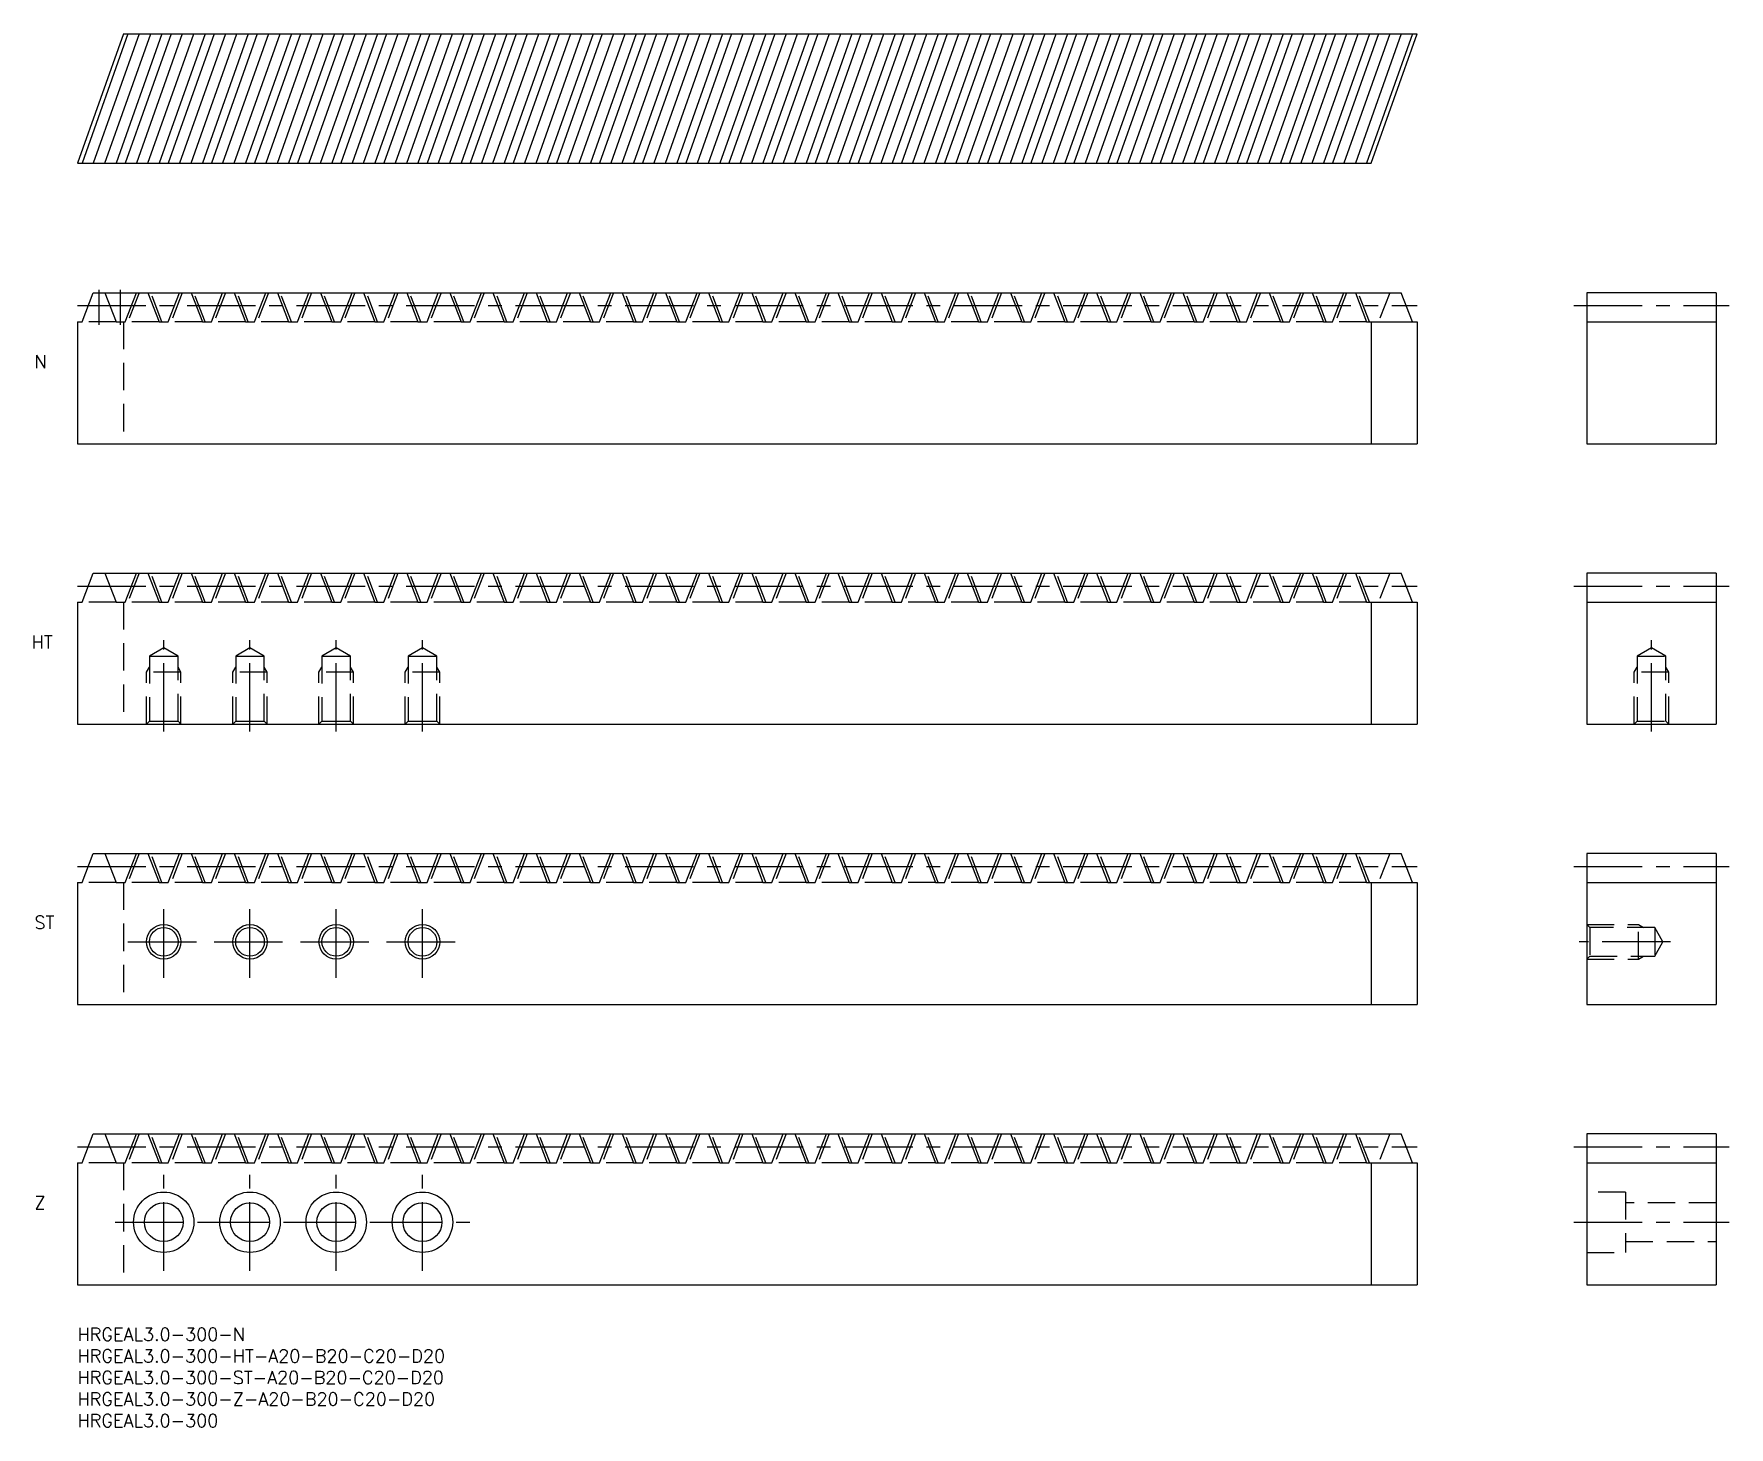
# Model space of a CAD drawing. Extents: x -10 to 383, y -23 to 300.
import ezdxf

# ---------------------------------------------------------------- set-up
doc = ezdxf.new("R2010")
doc.units = 0
doc.header["$LTSCALE"] = 0.5
doc.linetypes.add('CENTER', pattern=[50.8, 31.75, -6.35, 6.35, -6.35])
doc.linetypes.add('DASHED', pattern=[19.05, 12.7, -6.35])
for name, color, linetype in [('MSM_CENTER', 1, 'CENTER'), ('MSM_CONTINUOUS', 7, 'CONTINUOUS'), ('MSM_DASHED', 4, 'DASHED'), ('MSM_NARROW', 5, 'CONTINUOUS'), ('MSM_PART_NUMBER', 7, 'CONTINUOUS')]:
    doc.layers.add(name, color=color, linetype=linetype)
doc.styles.get("Standard").update_dxf_attribs({"font": 'txt.shx', "height": 3, "bigfont": 'bigfont.shx'})

msp = doc.modelspace()

# ---------------------------------------------------------------- linework, layer by layer
at = {"layer": 'MSM_CENTER'}
for p, q in [((5, 232.57), (5, 240.68)), ((10, 232.57), (10, 240.68)), ((0, 237), (310.64, 237)), ((347, 237), (383, 237)), ((0, 172), (310.64, 172)), ((347, 172), (383, 172)), ((20, 138.23), (20, 159.44)), ((40, 138.23), (40, 159.44)), ((60, 138.23), (60, 159.44)), ((80, 138.23), (80, 159.44)), ((365, 138.23), (365, 159.44)), ((0, 107), (310.64, 107)), ((347, 107), (383, 107)), ((20, 81.19), (20, 97.81)), ((40, 81.19), (40, 97.81)), ((60, 81.19), (60, 97.81)), ((80, 81.19), (80, 97.81)), ((11.69, 89.5), (28.31, 89.5)), ((31.69, 89.5), (48.31, 89.5)), ((51.69, 89.5), (68.31, 89.5)), ((71.69, 89.5), (88.31, 89.5)), ((369.44, 89.5), (348.23, 89.5)), ((0, 42), (310.64, 42)), ((347, 42), (383, 42)), ((20, 13.25), (20, 35.75)), ((40, 13.25), (40, 35.75)), ((60, 13.25), (60, 35.75)), ((80, 13.25), (80, 35.75)), ((8.75, 24.5), (31.25, 24.5)), ((28.75, 24.5), (51.25, 24.5)), ((48.75, 24.5), (71.25, 24.5)), ((68.75, 24.5), (91.25, 24.5)), ((347, 24.5), (383, 24.5))]:
    msp.add_line(p, q, dxfattribs=at)
at = {"layer": 'MSM_CONTINUOUS'}
for p, q in [((10.64, 300), (0, 270)), ((11.69, 300), (1.05, 270)), ((14.3, 300), (3.66, 270)), ((6.34, 270), (16.98, 300)), ((19.59, 300), (8.95, 270)), ((10.64, 300), (310.64, 300)), ((21.69, 300), (11.05, 270)), ((24.3, 300), (13.66, 270)), ((16.34, 270), (26.98, 300)), ((29.59, 300), (18.95, 270)), ((31.69, 300), (21.05, 270)), ((34.3, 300), (23.66, 270)), ((26.34, 270), (36.98, 300)), ((39.59, 300), (28.95, 270)), ((41.69, 300), (31.05, 270)), ((44.3, 300), (33.66, 270)), ((36.34, 270), (46.98, 300)), ((49.59, 300), (38.95, 270)), ((51.69, 300), (41.05, 270)), ((54.3, 300), (43.66, 270)), ((46.34, 270), (56.98, 300)), ((59.59, 300), (48.95, 270)), ((61.69, 300), (51.05, 270)), ((64.3, 300), (53.66, 270)), ((56.34, 270), (66.98, 300)), ((69.59, 300), (58.95, 270)), ((71.69, 300), (61.05, 270)), ((74.3, 300), (63.66, 270)), ((66.34, 270), (76.98, 300)), ((79.59, 300), (68.95, 270)), ((81.69, 300), (71.05, 270)), ((84.3, 300), (73.66, 270)), ((76.34, 270), (86.98, 300)), ((89.59, 300), (78.95, 270)), ((91.69, 300), (81.05, 270)), ((94.3, 300), (83.66, 270)), ((86.34, 270), (96.98, 300)), ((99.59, 300), (88.95, 270)), ((101.69, 300), (91.05, 270)), ((104.3, 300), (93.66, 270)), ((96.34, 270), (106.98, 300)), ((109.59, 300), (98.95, 270)), ((111.69, 300), (101.05, 270)), ((114.3, 300), (103.66, 270)), ((106.34, 270), (116.98, 300)), ((119.59, 300), (108.95, 270)), ((121.69, 300), (111.05, 270)), ((124.3, 300), (113.66, 270)), ((116.34, 270), (126.98, 300)), ((129.59, 300), (118.95, 270)), ((131.69, 300), (121.05, 270)), ((134.3, 300), (123.66, 270)), ((126.34, 270), (136.98, 300)), ((139.59, 300), (128.95, 270)), ((141.69, 300), (131.05, 270)), ((144.3, 300), (133.66, 270)), ((136.34, 270), (146.98, 300)), ((149.59, 300), (138.95, 270)), ((151.69, 300), (141.05, 270)), ((154.3, 300), (143.66, 270)), ((146.34, 270), (156.98, 300)), ((159.59, 300), (148.95, 270)), ((161.69, 300), (151.05, 270)), ((164.3, 300), (153.66, 270)), ((156.34, 270), (166.98, 300)), ((169.59, 300), (158.95, 270)), ((171.69, 300), (161.05, 270)), ((174.3, 300), (163.66, 270)), ((166.34, 270), (176.98, 300)), ((179.59, 300), (168.95, 270)), ((181.69, 300), (171.05, 270)), ((184.3, 300), (173.66, 270)), ((176.34, 270), (186.98, 300)), ((189.59, 300), (178.95, 270)), ((191.69, 300), (181.05, 270)), ((194.3, 300), (183.66, 270)), ((186.34, 270), (196.98, 300)), ((199.59, 300), (188.95, 270)), ((201.69, 300), (191.05, 270)), ((204.3, 300), (193.66, 270)), ((196.34, 270), (206.98, 300)), ((209.59, 300), (198.95, 270)), ((211.69, 300), (201.05, 270)), ((214.3, 300), (203.66, 270)), ((206.34, 270), (216.98, 300)), ((219.59, 300), (208.95, 270)), ((221.69, 300), (211.05, 270)), ((224.3, 300), (213.66, 270)), ((216.34, 270), (226.98, 300)), ((229.59, 300), (218.95, 270)), ((231.69, 300), (221.05, 270)), ((234.3, 300), (223.66, 270)), ((226.34, 270), (236.98, 300)), ((239.59, 300), (228.95, 270)), ((241.69, 300), (231.05, 270)), ((244.3, 300), (233.66, 270)), ((236.34, 270), (246.98, 300)), ((249.59, 300), (238.95, 270)), ((251.69, 300), (241.05, 270)), ((254.3, 300), (243.66, 270)), ((246.34, 270), (256.98, 300)), ((259.59, 300), (248.95, 270)), ((261.69, 300), (251.05, 270)), ((264.3, 300), (253.66, 270)), ((256.34, 270), (266.98, 300)), ((269.59, 300), (258.95, 270)), ((271.69, 300), (261.05, 270)), ((274.3, 300), (263.66, 270)), ((266.34, 270), (276.98, 300)), ((279.59, 300), (268.95, 270)), ((281.69, 300), (271.05, 270)), ((284.3, 300), (273.66, 270)), ((276.34, 270), (286.98, 300)), ((289.59, 300), (278.95, 270)), ((291.69, 300), (281.05, 270)), ((294.3, 300), (283.66, 270)), ((286.34, 270), (296.98, 300)), ((299.59, 300), (288.95, 270)), ((301.69, 300), (291.05, 270)), ((304.3, 300), (293.66, 270)), ((306.98, 300), (296.34, 270)), ((309.59, 300), (298.95, 270)), ((300, 270), (310.64, 300)), ((0, 270), (300, 270)), ((1.05, 233.25), (3.66, 240)), ((3.66, 240), (306.98, 240)), ((6.34, 240), (8.95, 233.25)), ((11.05, 233.25), (13.66, 240)), ((16.34, 240), (18.95, 233.25)), ((21.05, 233.25), (23.66, 240)), ((26.34, 240), (28.95, 233.25)), ((31.05, 233.25), (33.66, 240)), ((36.34, 240), (38.95, 233.25)), ((41.05, 233.25), (43.66, 240)), ((46.34, 240), (48.95, 233.25)), ((51.05, 233.25), (53.66, 240)), ((56.34, 240), (58.95, 233.25)), ((61.05, 233.25), (63.66, 240)), ((66.34, 240), (68.95, 233.25)), ((71.05, 233.25), (73.66, 240)), ((76.34, 240), (78.95, 233.25)), ((81.05, 233.25), (83.66, 240)), ((86.34, 240), (88.95, 233.25)), ((91.05, 233.25), (93.66, 240)), ((96.34, 240), (98.95, 233.25)), ((101.05, 233.25), (103.66, 240)), ((106.34, 240), (108.95, 233.25)), ((111.05, 233.25), (113.66, 240)), ((116.34, 240), (118.95, 233.25)), ((121.05, 233.25), (123.66, 240)), ((126.34, 240), (128.95, 233.25)), ((131.05, 233.25), (133.66, 240)), ((136.34, 240), (138.95, 233.25)), ((141.05, 233.25), (143.66, 240)), ((146.34, 240), (148.95, 233.25)), ((151.05, 233.25), (153.66, 240)), ((156.34, 240), (158.95, 233.25)), ((161.05, 233.25), (163.66, 240)), ((166.34, 240), (168.95, 233.25)), ((171.05, 233.25), (173.66, 240)), ((176.34, 240), (178.95, 233.25)), ((181.05, 233.25), (183.66, 240)), ((186.34, 240), (188.95, 233.25)), ((191.05, 233.25), (193.66, 240)), ((196.34, 240), (198.95, 233.25)), ((201.05, 233.25), (203.66, 240)), ((206.34, 240), (208.95, 233.25)), ((211.05, 233.25), (213.66, 240)), ((216.34, 240), (218.95, 233.25)), ((221.05, 233.25), (223.66, 240)), ((226.34, 240), (228.95, 233.25)), ((231.05, 233.25), (233.66, 240)), ((236.34, 240), (238.95, 233.25)), ((241.05, 233.25), (243.66, 240)), ((246.34, 240), (248.95, 233.25)), ((251.05, 233.25), (253.66, 240)), ((256.34, 240), (258.95, 233.25)), ((261.05, 233.25), (263.66, 240)), ((266.34, 240), (268.95, 233.25)), ((271.05, 233.25), (273.66, 240)), ((276.34, 240), (278.95, 233.25)), ((281.05, 233.25), (283.66, 240)), ((286.34, 240), (288.95, 233.25)), ((291.05, 233.25), (293.66, 240)), ((296.34, 240), (298.95, 233.25)), ((309.59, 233.25), (306.98, 240)), ((350, 240), (350, 205)), ((380, 240), (350, 240)), ((380, 240), (380, 205)), ((0, 233.25), (0, 205)), ((0, 233.25), (1.05, 233.25)), ((8.95, 233.25), (11.05, 233.25)), ((18.95, 233.25), (21.05, 233.25)), ((28.95, 233.25), (31.05, 233.25)), ((38.95, 233.25), (41.05, 233.25)), ((48.95, 233.25), (51.05, 233.25)), ((58.95, 233.25), (61.05, 233.25)), ((68.95, 233.25), (71.05, 233.25)), ((78.95, 233.25), (81.05, 233.25)), ((88.95, 233.25), (91.05, 233.25)), ((98.95, 233.25), (101.05, 233.25)), ((108.95, 233.25), (111.05, 233.25)), ((118.95, 233.25), (121.05, 233.25)), ((128.95, 233.25), (131.05, 233.25)), ((138.95, 233.25), (141.05, 233.25)), ((148.95, 233.25), (151.05, 233.25)), ((158.95, 233.25), (161.05, 233.25)), ((168.95, 233.25), (171.05, 233.25)), ((178.95, 233.25), (181.05, 233.25)), ((188.95, 233.25), (191.05, 233.25)), ((198.95, 233.25), (201.05, 233.25)), ((208.95, 233.25), (211.05, 233.25)), ((218.95, 233.25), (221.05, 233.25)), ((228.95, 233.25), (231.05, 233.25)), ((238.95, 233.25), (241.05, 233.25)), ((248.95, 233.25), (251.05, 233.25)), ((258.95, 233.25), (261.05, 233.25)), ((268.95, 233.25), (271.05, 233.25)), ((278.95, 233.25), (281.05, 233.25)), ((288.95, 233.25), (291.05, 233.25)), ((298.95, 233.25), (310.64, 233.25)), ((300, 233.25), (300, 205)), ((310.64, 233.25), (310.64, 205)), ((350, 233.25), (380, 233.25)), ((0, 205), (310.64, 205)), ((350, 205), (380, 205)), ((1.05, 168.25), (3.66, 175)), ((3.66, 175), (306.98, 175)), ((6.34, 175), (8.95, 168.25)), ((11.05, 168.25), (13.66, 175)), ((16.34, 175), (18.95, 168.25)), ((21.05, 168.25), (23.66, 175)), ((26.34, 175), (28.95, 168.25)), ((31.05, 168.25), (33.66, 175)), ((36.34, 175), (38.95, 168.25)), ((41.05, 168.25), (43.66, 175)), ((46.34, 175), (48.95, 168.25)), ((51.05, 168.25), (53.66, 175)), ((56.34, 175), (58.95, 168.25)), ((61.05, 168.25), (63.66, 175)), ((66.34, 175), (68.95, 168.25)), ((71.05, 168.25), (73.66, 175)), ((76.34, 175), (78.95, 168.25)), ((81.05, 168.25), (83.66, 175)), ((86.34, 175), (88.95, 168.25)), ((91.05, 168.25), (93.66, 175)), ((96.34, 175), (98.95, 168.25)), ((101.05, 168.25), (103.66, 175)), ((106.34, 175), (108.95, 168.25)), ((111.05, 168.25), (113.66, 175)), ((116.34, 175), (118.95, 168.25)), ((121.05, 168.25), (123.66, 175)), ((126.34, 175), (128.95, 168.25)), ((131.05, 168.25), (133.66, 175)), ((136.34, 175), (138.95, 168.25)), ((141.05, 168.25), (143.66, 175)), ((146.34, 175), (148.95, 168.25)), ((151.05, 168.25), (153.66, 175)), ((156.34, 175), (158.95, 168.25)), ((161.05, 168.25), (163.66, 175)), ((166.34, 175), (168.95, 168.25)), ((171.05, 168.25), (173.66, 175)), ((176.34, 175), (178.95, 168.25)), ((181.05, 168.25), (183.66, 175)), ((186.34, 175), (188.95, 168.25)), ((191.05, 168.25), (193.66, 175)), ((196.34, 175), (198.95, 168.25)), ((201.05, 168.25), (203.66, 175)), ((206.34, 175), (208.95, 168.25)), ((211.05, 168.25), (213.66, 175)), ((216.34, 175), (218.95, 168.25)), ((221.05, 168.25), (223.66, 175)), ((226.34, 175), (228.95, 168.25)), ((231.05, 168.25), (233.66, 175)), ((236.34, 175), (238.95, 168.25)), ((241.05, 168.25), (243.66, 175)), ((246.34, 175), (248.95, 168.25)), ((251.05, 168.25), (253.66, 175)), ((256.34, 175), (258.95, 168.25)), ((261.05, 168.25), (263.66, 175)), ((266.34, 175), (268.95, 168.25)), ((271.05, 168.25), (273.66, 175)), ((276.34, 175), (278.95, 168.25)), ((281.05, 168.25), (283.66, 175)), ((286.34, 175), (288.95, 168.25)), ((291.05, 168.25), (293.66, 175)), ((296.34, 175), (298.95, 168.25)), ((309.59, 168.25), (306.98, 175)), ((350, 175), (350, 140)), ((380, 175), (350, 175)), ((380, 175), (380, 140)), ((0, 168.25), (0, 140)), ((0, 168.25), (1.05, 168.25)), ((8.95, 168.25), (11.05, 168.25)), ((18.95, 168.25), (21.05, 168.25)), ((28.95, 168.25), (31.05, 168.25)), ((38.95, 168.25), (41.05, 168.25)), ((48.95, 168.25), (51.05, 168.25)), ((58.95, 168.25), (61.05, 168.25)), ((68.95, 168.25), (71.05, 168.25)), ((78.95, 168.25), (81.05, 168.25)), ((88.95, 168.25), (91.05, 168.25)), ((98.95, 168.25), (101.05, 168.25)), ((108.95, 168.25), (111.05, 168.25)), ((118.95, 168.25), (121.05, 168.25)), ((128.95, 168.25), (131.05, 168.25)), ((138.95, 168.25), (141.05, 168.25)), ((148.95, 168.25), (151.05, 168.25)), ((158.95, 168.25), (161.05, 168.25)), ((168.95, 168.25), (171.05, 168.25)), ((178.95, 168.25), (181.05, 168.25)), ((188.95, 168.25), (191.05, 168.25)), ((198.95, 168.25), (201.05, 168.25)), ((208.95, 168.25), (211.05, 168.25)), ((218.95, 168.25), (221.05, 168.25)), ((228.95, 168.25), (231.05, 168.25)), ((238.95, 168.25), (241.05, 168.25)), ((248.95, 168.25), (251.05, 168.25)), ((258.95, 168.25), (261.05, 168.25)), ((268.95, 168.25), (271.05, 168.25)), ((278.95, 168.25), (281.05, 168.25)), ((288.95, 168.25), (291.05, 168.25)), ((298.95, 168.25), (310.64, 168.25)), ((300, 168.25), (300, 140)), ((310.64, 168.25), (310.64, 140)), ((350, 168.25), (380, 168.25)), ((0, 140), (310.64, 140)), ((350, 140), (380, 140)), ((1.05, 103.25), (3.66, 110)), ((3.66, 110), (306.98, 110)), ((6.34, 110), (8.95, 103.25)), ((11.05, 103.25), (13.66, 110)), ((16.34, 110), (18.95, 103.25)), ((21.05, 103.25), (23.66, 110)), ((26.34, 110), (28.95, 103.25)), ((31.05, 103.25), (33.66, 110)), ((36.34, 110), (38.95, 103.25)), ((41.05, 103.25), (43.66, 110)), ((46.34, 110), (48.95, 103.25)), ((51.05, 103.25), (53.66, 110)), ((56.34, 110), (58.95, 103.25)), ((61.05, 103.25), (63.66, 110)), ((66.34, 110), (68.95, 103.25)), ((71.05, 103.25), (73.66, 110)), ((76.34, 110), (78.95, 103.25)), ((81.05, 103.25), (83.66, 110)), ((86.34, 110), (88.95, 103.25)), ((91.05, 103.25), (93.66, 110)), ((96.34, 110), (98.95, 103.25)), ((101.05, 103.25), (103.66, 110)), ((106.34, 110), (108.95, 103.25)), ((111.05, 103.25), (113.66, 110)), ((116.34, 110), (118.95, 103.25)), ((121.05, 103.25), (123.66, 110)), ((126.34, 110), (128.95, 103.25)), ((131.05, 103.25), (133.66, 110)), ((136.34, 110), (138.95, 103.25)), ((141.05, 103.25), (143.66, 110)), ((146.34, 110), (148.95, 103.25)), ((151.05, 103.25), (153.66, 110)), ((156.34, 110), (158.95, 103.25)), ((161.05, 103.25), (163.66, 110)), ((166.34, 110), (168.95, 103.25)), ((171.05, 103.25), (173.66, 110)), ((176.34, 110), (178.95, 103.25)), ((181.05, 103.25), (183.66, 110)), ((186.34, 110), (188.95, 103.25)), ((191.05, 103.25), (193.66, 110)), ((196.34, 110), (198.95, 103.25)), ((201.05, 103.25), (203.66, 110)), ((206.34, 110), (208.95, 103.25)), ((211.05, 103.25), (213.66, 110)), ((216.34, 110), (218.95, 103.25)), ((221.05, 103.25), (223.66, 110)), ((226.34, 110), (228.95, 103.25)), ((231.05, 103.25), (233.66, 110)), ((236.34, 110), (238.95, 103.25)), ((241.05, 103.25), (243.66, 110)), ((246.34, 110), (248.95, 103.25)), ((251.05, 103.25), (253.66, 110)), ((256.34, 110), (258.95, 103.25)), ((261.05, 103.25), (263.66, 110)), ((266.34, 110), (268.95, 103.25)), ((271.05, 103.25), (273.66, 110)), ((276.34, 110), (278.95, 103.25)), ((281.05, 103.25), (283.66, 110)), ((286.34, 110), (288.95, 103.25)), ((291.05, 103.25), (293.66, 110)), ((296.34, 110), (298.95, 103.25)), ((309.59, 103.25), (306.98, 110)), ((350, 110), (350, 75)), ((380, 110), (350, 110)), ((380, 110), (380, 75)), ((0, 103.25), (0, 75)), ((0, 103.25), (1.05, 103.25)), ((8.95, 103.25), (11.05, 103.25)), ((18.95, 103.25), (21.05, 103.25)), ((28.95, 103.25), (31.05, 103.25)), ((38.95, 103.25), (41.05, 103.25)), ((48.95, 103.25), (51.05, 103.25)), ((58.95, 103.25), (61.05, 103.25)), ((68.95, 103.25), (71.05, 103.25)), ((78.95, 103.25), (81.05, 103.25)), ((88.95, 103.25), (91.05, 103.25)), ((98.95, 103.25), (101.05, 103.25)), ((108.95, 103.25), (111.05, 103.25)), ((118.95, 103.25), (121.05, 103.25)), ((128.95, 103.25), (131.05, 103.25)), ((138.95, 103.25), (141.05, 103.25)), ((148.95, 103.25), (151.05, 103.25)), ((158.95, 103.25), (161.05, 103.25)), ((168.95, 103.25), (171.05, 103.25)), ((178.95, 103.25), (181.05, 103.25)), ((188.95, 103.25), (191.05, 103.25)), ((198.95, 103.25), (201.05, 103.25)), ((208.95, 103.25), (211.05, 103.25)), ((218.95, 103.25), (221.05, 103.25)), ((228.95, 103.25), (231.05, 103.25)), ((238.95, 103.25), (241.05, 103.25)), ((248.95, 103.25), (251.05, 103.25)), ((258.95, 103.25), (261.05, 103.25)), ((268.95, 103.25), (271.05, 103.25)), ((278.95, 103.25), (281.05, 103.25)), ((288.95, 103.25), (291.05, 103.25)), ((298.95, 103.25), (310.64, 103.25)), ((300, 103.25), (300, 75)), ((310.64, 103.25), (310.64, 75)), ((350, 103.25), (380, 103.25)), ((0, 75), (310.64, 75)), ((350, 75), (380, 75)), ((1.05, 38.25), (3.66, 45)), ((3.66, 45), (306.98, 45)), ((6.34, 45), (8.95, 38.25)), ((11.05, 38.25), (13.66, 45)), ((16.34, 45), (18.95, 38.25)), ((21.05, 38.25), (23.66, 45)), ((26.34, 45), (28.95, 38.25)), ((31.05, 38.25), (33.66, 45)), ((36.34, 45), (38.95, 38.25)), ((41.05, 38.25), (43.66, 45)), ((46.34, 45), (48.95, 38.25)), ((51.05, 38.25), (53.66, 45)), ((56.34, 45), (58.95, 38.25)), ((61.05, 38.25), (63.66, 45)), ((66.34, 45), (68.95, 38.25)), ((71.05, 38.25), (73.66, 45)), ((76.34, 45), (78.95, 38.25)), ((81.05, 38.25), (83.66, 45)), ((86.34, 45), (88.95, 38.25)), ((91.05, 38.25), (93.66, 45)), ((96.34, 45), (98.95, 38.25)), ((101.05, 38.25), (103.66, 45)), ((106.34, 45), (108.95, 38.25)), ((111.05, 38.25), (113.66, 45)), ((116.34, 45), (118.95, 38.25)), ((121.05, 38.25), (123.66, 45)), ((126.34, 45), (128.95, 38.25)), ((131.05, 38.25), (133.66, 45)), ((136.34, 45), (138.95, 38.25)), ((141.05, 38.25), (143.66, 45)), ((146.34, 45), (148.95, 38.25)), ((151.05, 38.25), (153.66, 45)), ((156.34, 45), (158.95, 38.25)), ((161.05, 38.25), (163.66, 45)), ((166.34, 45), (168.95, 38.25)), ((171.05, 38.25), (173.66, 45)), ((176.34, 45), (178.95, 38.25)), ((181.05, 38.25), (183.66, 45)), ((186.34, 45), (188.95, 38.25)), ((191.05, 38.25), (193.66, 45)), ((196.34, 45), (198.95, 38.25)), ((201.05, 38.25), (203.66, 45)), ((206.34, 45), (208.95, 38.25)), ((211.05, 38.25), (213.66, 45)), ((216.34, 45), (218.95, 38.25)), ((221.05, 38.25), (223.66, 45)), ((226.34, 45), (228.95, 38.25)), ((231.05, 38.25), (233.66, 45)), ((236.34, 45), (238.95, 38.25)), ((241.05, 38.25), (243.66, 45)), ((246.34, 45), (248.95, 38.25)), ((251.05, 38.25), (253.66, 45)), ((256.34, 45), (258.95, 38.25)), ((261.05, 38.25), (263.66, 45)), ((266.34, 45), (268.95, 38.25)), ((271.05, 38.25), (273.66, 45)), ((276.34, 45), (278.95, 38.25)), ((281.05, 38.25), (283.66, 45)), ((286.34, 45), (288.95, 38.25)), ((291.05, 38.25), (293.66, 45)), ((296.34, 45), (298.95, 38.25)), ((309.59, 38.25), (306.98, 45)), ((350, 45), (350, 10)), ((380, 45), (350, 45)), ((380, 45), (380, 10)), ((0, 38.25), (0, 10)), ((0, 38.25), (1.05, 38.25)), ((8.95, 38.25), (11.05, 38.25)), ((18.95, 38.25), (21.05, 38.25)), ((28.95, 38.25), (31.05, 38.25)), ((38.95, 38.25), (41.05, 38.25)), ((48.95, 38.25), (51.05, 38.25)), ((58.95, 38.25), (61.05, 38.25)), ((68.95, 38.25), (71.05, 38.25)), ((78.95, 38.25), (81.05, 38.25)), ((88.95, 38.25), (91.05, 38.25)), ((98.95, 38.25), (101.05, 38.25)), ((108.95, 38.25), (111.05, 38.25)), ((118.95, 38.25), (121.05, 38.25)), ((128.95, 38.25), (131.05, 38.25)), ((138.95, 38.25), (141.05, 38.25)), ((148.95, 38.25), (151.05, 38.25)), ((158.95, 38.25), (161.05, 38.25)), ((168.95, 38.25), (171.05, 38.25)), ((178.95, 38.25), (181.05, 38.25)), ((188.95, 38.25), (191.05, 38.25)), ((198.95, 38.25), (201.05, 38.25)), ((208.95, 38.25), (211.05, 38.25)), ((218.95, 38.25), (221.05, 38.25)), ((228.95, 38.25), (231.05, 38.25)), ((238.95, 38.25), (241.05, 38.25)), ((248.95, 38.25), (251.05, 38.25)), ((258.95, 38.25), (261.05, 38.25)), ((268.95, 38.25), (271.05, 38.25)), ((278.95, 38.25), (281.05, 38.25)), ((288.95, 38.25), (291.05, 38.25)), ((298.95, 38.25), (310.64, 38.25)), ((300, 38.25), (300, 10)), ((310.64, 38.25), (310.64, 10)), ((350, 38.25), (380, 38.25)), ((0, 10), (310.64, 10)), ((350, 10), (380, 10))]:
    msp.add_line(p, q, dxfattribs=at)
for centre, radius in [((20, 89.5), 3.32), ((40, 89.5), 3.32), ((60, 89.5), 3.32), ((80, 89.5), 3.32), ((20, 24.5), 7), ((40, 24.5), 7), ((60, 24.5), 7), ((80, 24.5), 7), ((20, 24.5), 4.5), ((40, 24.5), 4.5), ((60, 24.5), 4.5), ((80, 24.5), 4.5)]:
    msp.add_circle(centre, radius, dxfattribs=at)
at = {"layer": 'MSM_DASHED'}
for p, q in [((14.3, 240), (11.69, 233.25)), ((19.59, 233.25), (16.98, 240)), ((24.3, 240), (21.69, 233.25)), ((29.59, 233.25), (26.98, 240)), ((34.3, 240), (31.69, 233.25)), ((39.59, 233.25), (36.98, 240)), ((44.3, 240), (41.69, 233.25)), ((49.59, 233.25), (46.98, 240)), ((54.3, 240), (51.69, 233.25)), ((59.59, 233.25), (56.98, 240)), ((64.3, 240), (61.69, 233.25)), ((69.59, 233.25), (66.98, 240)), ((74.3, 240), (71.69, 233.25)), ((79.59, 233.25), (76.98, 240)), ((84.3, 240), (81.69, 233.25)), ((89.59, 233.25), (86.98, 240)), ((94.3, 240), (91.69, 233.25)), ((99.59, 233.25), (96.98, 240)), ((104.3, 240), (101.69, 233.25)), ((109.59, 233.25), (106.98, 240)), ((114.3, 240), (111.69, 233.25)), ((119.59, 233.25), (116.98, 240)), ((124.3, 240), (121.69, 233.25)), ((129.59, 233.25), (126.98, 240)), ((134.3, 240), (131.69, 233.25)), ((139.59, 233.25), (136.98, 240)), ((144.3, 240), (141.69, 233.25)), ((149.59, 233.25), (146.98, 240)), ((154.3, 240), (151.69, 233.25)), ((159.59, 233.25), (156.98, 240)), ((164.3, 240), (161.69, 233.25)), ((169.59, 233.25), (166.98, 240)), ((174.3, 240), (171.69, 233.25)), ((179.59, 233.25), (176.98, 240)), ((184.3, 240), (181.69, 233.25)), ((189.59, 233.25), (186.98, 240)), ((194.3, 240), (191.69, 233.25)), ((199.59, 233.25), (196.98, 240)), ((204.3, 240), (201.69, 233.25)), ((209.59, 233.25), (206.98, 240)), ((214.3, 240), (211.69, 233.25)), ((219.59, 233.25), (216.98, 240)), ((224.3, 240), (221.69, 233.25)), ((229.59, 233.25), (226.98, 240)), ((234.3, 240), (231.69, 233.25)), ((239.59, 233.25), (236.98, 240)), ((244.3, 240), (241.69, 233.25)), ((249.59, 233.25), (246.98, 240)), ((254.3, 240), (251.69, 233.25)), ((259.59, 233.25), (256.98, 240)), ((264.3, 240), (261.69, 233.25)), ((269.59, 233.25), (266.98, 240)), ((274.3, 240), (271.69, 233.25)), ((279.59, 233.25), (276.98, 240)), ((284.3, 240), (281.69, 233.25)), ((289.59, 233.25), (286.98, 240)), ((294.3, 240), (291.69, 233.25)), ((299.59, 233.25), (296.98, 240)), ((304.3, 240), (301.69, 233.25)), ((8.95, 233.25), (1.05, 233.25)), ((10.64, 233.25), (10.64, 205)), ((18.95, 233.25), (11.05, 233.25)), ((28.95, 233.25), (21.05, 233.25)), ((38.95, 233.25), (31.05, 233.25)), ((48.95, 233.25), (41.05, 233.25)), ((58.95, 233.25), (51.05, 233.25)), ((68.95, 233.25), (61.05, 233.25)), ((78.95, 233.25), (71.05, 233.25)), ((88.95, 233.25), (81.05, 233.25)), ((98.95, 233.25), (91.05, 233.25)), ((108.95, 233.25), (101.05, 233.25)), ((118.95, 233.25), (111.05, 233.25)), ((128.95, 233.25), (121.05, 233.25)), ((138.95, 233.25), (131.05, 233.25)), ((148.95, 233.25), (141.05, 233.25)), ((158.95, 233.25), (151.05, 233.25)), ((168.95, 233.25), (161.05, 233.25)), ((178.95, 233.25), (171.05, 233.25)), ((188.95, 233.25), (181.05, 233.25)), ((198.95, 233.25), (191.05, 233.25)), ((208.95, 233.25), (201.05, 233.25)), ((218.95, 233.25), (211.05, 233.25)), ((228.95, 233.25), (221.05, 233.25)), ((238.95, 233.25), (231.05, 233.25)), ((248.95, 233.25), (241.05, 233.25)), ((258.95, 233.25), (251.05, 233.25)), ((268.95, 233.25), (261.05, 233.25)), ((278.95, 233.25), (271.05, 233.25)), ((288.95, 233.25), (281.05, 233.25)), ((298.95, 233.25), (291.05, 233.25)), ((14.3, 175), (11.69, 168.25)), ((19.59, 168.25), (16.98, 175)), ((24.3, 175), (21.69, 168.25)), ((29.59, 168.25), (26.98, 175)), ((34.3, 175), (31.69, 168.25)), ((39.59, 168.25), (36.98, 175)), ((44.3, 175), (41.69, 168.25)), ((49.59, 168.25), (46.98, 175)), ((54.3, 175), (51.69, 168.25)), ((59.59, 168.25), (56.98, 175)), ((64.3, 175), (61.69, 168.25)), ((69.59, 168.25), (66.98, 175)), ((74.3, 175), (71.69, 168.25)), ((79.59, 168.25), (76.98, 175)), ((84.3, 175), (81.69, 168.25)), ((89.59, 168.25), (86.98, 175)), ((94.3, 175), (91.69, 168.25)), ((99.59, 168.25), (96.98, 175)), ((104.3, 175), (101.69, 168.25)), ((109.59, 168.25), (106.98, 175)), ((114.3, 175), (111.69, 168.25)), ((119.59, 168.25), (116.98, 175)), ((124.3, 175), (121.69, 168.25)), ((129.59, 168.25), (126.98, 175)), ((134.3, 175), (131.69, 168.25)), ((139.59, 168.25), (136.98, 175)), ((144.3, 175), (141.69, 168.25)), ((149.59, 168.25), (146.98, 175)), ((154.3, 175), (151.69, 168.25)), ((159.59, 168.25), (156.98, 175)), ((164.3, 175), (161.69, 168.25)), ((169.59, 168.25), (166.98, 175)), ((174.3, 175), (171.69, 168.25)), ((179.59, 168.25), (176.98, 175)), ((184.3, 175), (181.69, 168.25)), ((189.59, 168.25), (186.98, 175)), ((194.3, 175), (191.69, 168.25)), ((199.59, 168.25), (196.98, 175)), ((204.3, 175), (201.69, 168.25)), ((209.59, 168.25), (206.98, 175)), ((214.3, 175), (211.69, 168.25)), ((219.59, 168.25), (216.98, 175)), ((224.3, 175), (221.69, 168.25)), ((229.59, 168.25), (226.98, 175)), ((234.3, 175), (231.69, 168.25)), ((239.59, 168.25), (236.98, 175)), ((244.3, 175), (241.69, 168.25)), ((249.59, 168.25), (246.98, 175)), ((254.3, 175), (251.69, 168.25)), ((259.59, 168.25), (256.98, 175)), ((264.3, 175), (261.69, 168.25)), ((269.59, 168.25), (266.98, 175)), ((274.3, 175), (271.69, 168.25)), ((279.59, 168.25), (276.98, 175)), ((284.3, 175), (281.69, 168.25)), ((289.59, 168.25), (286.98, 175)), ((294.3, 175), (291.69, 168.25)), ((299.59, 168.25), (296.98, 175)), ((304.3, 175), (301.69, 168.25)), ((8.95, 168.25), (1.05, 168.25)), ((10.64, 168.25), (10.64, 140)), ((18.95, 168.25), (11.05, 168.25)), ((28.95, 168.25), (21.05, 168.25)), ((38.95, 168.25), (31.05, 168.25)), ((48.95, 168.25), (41.05, 168.25)), ((58.95, 168.25), (51.05, 168.25)), ((68.95, 168.25), (61.05, 168.25)), ((78.95, 168.25), (71.05, 168.25)), ((88.95, 168.25), (81.05, 168.25)), ((98.95, 168.25), (91.05, 168.25)), ((108.95, 168.25), (101.05, 168.25)), ((118.95, 168.25), (111.05, 168.25)), ((128.95, 168.25), (121.05, 168.25)), ((138.95, 168.25), (131.05, 168.25)), ((148.95, 168.25), (141.05, 168.25)), ((158.95, 168.25), (151.05, 168.25)), ((168.95, 168.25), (161.05, 168.25)), ((178.95, 168.25), (171.05, 168.25)), ((188.95, 168.25), (181.05, 168.25)), ((198.95, 168.25), (191.05, 168.25)), ((208.95, 168.25), (201.05, 168.25)), ((218.95, 168.25), (211.05, 168.25)), ((228.95, 168.25), (221.05, 168.25)), ((238.95, 168.25), (231.05, 168.25)), ((248.95, 168.25), (241.05, 168.25)), ((258.95, 168.25), (251.05, 168.25)), ((268.95, 168.25), (261.05, 168.25)), ((278.95, 168.25), (271.05, 168.25)), ((288.95, 168.25), (281.05, 168.25)), ((298.95, 168.25), (291.05, 168.25)), ((20, 157.67), (16.68, 155.75)), ((23.32, 155.75), (20, 157.67)), ((40, 157.67), (36.68, 155.75)), ((43.32, 155.75), (40, 157.67)), ((60, 157.67), (56.68, 155.75)), ((63.32, 155.75), (60, 157.67)), ((80, 157.67), (76.68, 155.75)), ((83.32, 155.75), (80, 157.67)), ((365, 157.67), (361.68, 155.75)), ((368.32, 155.75), (365, 157.67)), ((16.68, 155.75), (20, 155.75)), ((16.68, 155.75), (16.68, 140.68)), ((20, 155.75), (23.32, 155.75)), ((23.32, 140.68), (23.32, 155.75)), ((36.68, 155.75), (40, 155.75)), ((36.68, 155.75), (36.68, 140.68)), ((40, 155.75), (43.32, 155.75)), ((43.32, 140.68), (43.32, 155.75)), ((56.68, 155.75), (60, 155.75)), ((56.68, 155.75), (56.68, 140.68)), ((60, 155.75), (63.32, 155.75)), ((63.32, 140.68), (63.32, 155.75)), ((76.68, 155.75), (80, 155.75)), ((76.68, 155.75), (76.68, 140.68)), ((80, 155.75), (83.32, 155.75)), ((83.32, 140.68), (83.32, 155.75)), ((361.68, 155.75), (368.32, 155.75)), ((361.68, 155.75), (361.68, 140.68)), ((368.32, 140.68), (368.32, 155.75)), ((16, 152), (16.68, 153.17)), ((16, 140), (16, 152)), ((24, 152), (16, 152)), ((24, 152), (23.32, 153.17)), ((24, 140), (24, 152)), ((36, 152), (36.68, 153.17)), ((36, 140), (36, 152)), ((44, 152), (36, 152)), ((44, 152), (43.32, 153.17)), ((44, 140), (44, 152)), ((56, 152), (56.68, 153.17)), ((56, 140), (56, 152)), ((64, 152), (56, 152)), ((64, 152), (63.32, 153.17)), ((64, 140), (64, 152)), ((76, 152), (76.68, 153.17)), ((76, 140), (76, 152)), ((84, 152), (76, 152)), ((84, 152), (83.32, 153.17)), ((84, 140), (84, 152)), ((361, 152), (361.68, 153.17)), ((361, 140), (361, 152)), ((369, 152), (361, 152)), ((369, 152), (361, 152)), ((369, 152), (368.32, 153.17)), ((369, 140), (369, 152)), ((369, 140), (369, 152)), ((16.68, 140.68), (16, 140)), ((16.68, 140.68), (20, 140.68)), ((20, 140.68), (23.32, 140.68)), ((24, 140), (23.32, 140.68)), ((36.68, 140.68), (36, 140)), ((36.68, 140.68), (40, 140.68)), ((40, 140.68), (43.32, 140.68)), ((44, 140), (43.32, 140.68)), ((56.68, 140.68), (56, 140)), ((56.68, 140.68), (60, 140.68)), ((60, 140.68), (63.32, 140.68)), ((64, 140), (63.32, 140.68)), ((76.68, 140.68), (76, 140)), ((76.68, 140.68), (80, 140.68)), ((80, 140.68), (83.32, 140.68)), ((84, 140), (83.32, 140.68)), ((361.68, 140.68), (361, 140)), ((361.68, 140.68), (368.32, 140.68)), ((369, 140), (368.32, 140.68)), ((14.3, 110), (11.69, 103.25)), ((19.59, 103.25), (16.98, 110)), ((24.3, 110), (21.69, 103.25)), ((29.59, 103.25), (26.98, 110)), ((34.3, 110), (31.69, 103.25)), ((39.59, 103.25), (36.98, 110)), ((44.3, 110), (41.69, 103.25)), ((49.59, 103.25), (46.98, 110)), ((54.3, 110), (51.69, 103.25)), ((59.59, 103.25), (56.98, 110)), ((64.3, 110), (61.69, 103.25)), ((69.59, 103.25), (66.98, 110)), ((74.3, 110), (71.69, 103.25)), ((79.59, 103.25), (76.98, 110)), ((84.3, 110), (81.69, 103.25)), ((89.59, 103.25), (86.98, 110)), ((94.3, 110), (91.69, 103.25)), ((99.59, 103.25), (96.98, 110)), ((104.3, 110), (101.69, 103.25)), ((109.59, 103.25), (106.98, 110)), ((114.3, 110), (111.69, 103.25)), ((119.59, 103.25), (116.98, 110)), ((124.3, 110), (121.69, 103.25)), ((129.59, 103.25), (126.98, 110)), ((134.3, 110), (131.69, 103.25)), ((139.59, 103.25), (136.98, 110)), ((144.3, 110), (141.69, 103.25)), ((149.59, 103.25), (146.98, 110)), ((154.3, 110), (151.69, 103.25)), ((159.59, 103.25), (156.98, 110)), ((164.3, 110), (161.69, 103.25)), ((169.59, 103.25), (166.98, 110)), ((174.3, 110), (171.69, 103.25)), ((179.59, 103.25), (176.98, 110)), ((184.3, 110), (181.69, 103.25)), ((189.59, 103.25), (186.98, 110)), ((194.3, 110), (191.69, 103.25)), ((199.59, 103.25), (196.98, 110)), ((204.3, 110), (201.69, 103.25)), ((209.59, 103.25), (206.98, 110)), ((214.3, 110), (211.69, 103.25)), ((219.59, 103.25), (216.98, 110)), ((224.3, 110), (221.69, 103.25)), ((229.59, 103.25), (226.98, 110)), ((234.3, 110), (231.69, 103.25)), ((239.59, 103.25), (236.98, 110)), ((244.3, 110), (241.69, 103.25)), ((249.59, 103.25), (246.98, 110)), ((254.3, 110), (251.69, 103.25)), ((259.59, 103.25), (256.98, 110)), ((264.3, 110), (261.69, 103.25)), ((269.59, 103.25), (266.98, 110)), ((274.3, 110), (271.69, 103.25)), ((279.59, 103.25), (276.98, 110)), ((284.3, 110), (281.69, 103.25)), ((289.59, 103.25), (286.98, 110)), ((294.3, 110), (291.69, 103.25)), ((299.59, 103.25), (296.98, 110)), ((304.3, 110), (301.69, 103.25)), ((8.95, 103.25), (1.05, 103.25)), ((10.64, 103.25), (10.64, 75)), ((18.95, 103.25), (11.05, 103.25)), ((28.95, 103.25), (21.05, 103.25)), ((38.95, 103.25), (31.05, 103.25)), ((48.95, 103.25), (41.05, 103.25)), ((58.95, 103.25), (51.05, 103.25)), ((68.95, 103.25), (61.05, 103.25)), ((78.95, 103.25), (71.05, 103.25)), ((88.95, 103.25), (81.05, 103.25)), ((98.95, 103.25), (91.05, 103.25)), ((108.95, 103.25), (101.05, 103.25)), ((118.95, 103.25), (111.05, 103.25)), ((128.95, 103.25), (121.05, 103.25)), ((138.95, 103.25), (131.05, 103.25)), ((148.95, 103.25), (141.05, 103.25)), ((158.95, 103.25), (151.05, 103.25)), ((168.95, 103.25), (161.05, 103.25)), ((178.95, 103.25), (171.05, 103.25)), ((188.95, 103.25), (181.05, 103.25)), ((198.95, 103.25), (191.05, 103.25)), ((208.95, 103.25), (201.05, 103.25)), ((218.95, 103.25), (211.05, 103.25)), ((228.95, 103.25), (221.05, 103.25)), ((238.95, 103.25), (231.05, 103.25)), ((248.95, 103.25), (241.05, 103.25)), ((258.95, 103.25), (251.05, 103.25)), ((268.95, 103.25), (261.05, 103.25)), ((278.95, 103.25), (271.05, 103.25)), ((288.95, 103.25), (281.05, 103.25)), ((298.95, 103.25), (291.05, 103.25)), ((350.68, 92.82), (350, 93.5)), ((350, 93.5), (362, 93.5)), ((350, 93.5), (362, 93.5)), ((350.68, 92.82), (350.68, 86.18)), ((365.75, 92.82), (350.68, 92.82)), ((362, 85.5), (362, 93.5)), ((362, 85.5), (362, 93.5)), ((362, 93.5), (363.17, 92.82)), ((365.75, 92.82), (365.75, 86.18)), ((367.67, 89.5), (365.75, 92.82)), ((365.75, 86.18), (367.67, 89.5)), ((350, 85.5), (350.68, 86.18)), ((350, 85.5), (362, 85.5)), ((350, 85.5), (362, 85.5)), ((350.68, 86.18), (365.75, 86.18)), ((362, 85.5), (363.17, 86.18)), ((14.3, 45), (11.69, 38.25)), ((19.59, 38.25), (16.98, 45)), ((24.3, 45), (21.69, 38.25)), ((29.59, 38.25), (26.98, 45)), ((34.3, 45), (31.69, 38.25)), ((39.59, 38.25), (36.98, 45)), ((44.3, 45), (41.69, 38.25)), ((49.59, 38.25), (46.98, 45)), ((54.3, 45), (51.69, 38.25)), ((59.59, 38.25), (56.98, 45)), ((64.3, 45), (61.69, 38.25)), ((69.59, 38.25), (66.98, 45)), ((74.3, 45), (71.69, 38.25)), ((79.59, 38.25), (76.98, 45)), ((84.3, 45), (81.69, 38.25)), ((89.59, 38.25), (86.98, 45)), ((94.3, 45), (91.69, 38.25)), ((99.59, 38.25), (96.98, 45)), ((104.3, 45), (101.69, 38.25)), ((109.59, 38.25), (106.98, 45)), ((114.3, 45), (111.69, 38.25)), ((119.59, 38.25), (116.98, 45)), ((124.3, 45), (121.69, 38.25)), ((129.59, 38.25), (126.98, 45)), ((134.3, 45), (131.69, 38.25)), ((139.59, 38.25), (136.98, 45)), ((144.3, 45), (141.69, 38.25)), ((149.59, 38.25), (146.98, 45)), ((154.3, 45), (151.69, 38.25)), ((159.59, 38.25), (156.98, 45)), ((164.3, 45), (161.69, 38.25)), ((169.59, 38.25), (166.98, 45)), ((174.3, 45), (171.69, 38.25)), ((179.59, 38.25), (176.98, 45)), ((184.3, 45), (181.69, 38.25)), ((189.59, 38.25), (186.98, 45)), ((194.3, 45), (191.69, 38.25)), ((199.59, 38.25), (196.98, 45)), ((204.3, 45), (201.69, 38.25)), ((209.59, 38.25), (206.98, 45)), ((214.3, 45), (211.69, 38.25)), ((219.59, 38.25), (216.98, 45)), ((224.3, 45), (221.69, 38.25)), ((229.59, 38.25), (226.98, 45)), ((234.3, 45), (231.69, 38.25)), ((239.59, 38.25), (236.98, 45)), ((244.3, 45), (241.69, 38.25)), ((249.59, 38.25), (246.98, 45)), ((254.3, 45), (251.69, 38.25)), ((259.59, 38.25), (256.98, 45)), ((264.3, 45), (261.69, 38.25)), ((269.59, 38.25), (266.98, 45)), ((274.3, 45), (271.69, 38.25)), ((279.59, 38.25), (276.98, 45)), ((284.3, 45), (281.69, 38.25)), ((289.59, 38.25), (286.98, 45)), ((294.3, 45), (291.69, 38.25)), ((299.59, 38.25), (296.98, 45)), ((304.3, 45), (301.69, 38.25)), ((8.95, 38.25), (1.05, 38.25)), ((10.64, 38.25), (10.64, 10)), ((18.95, 38.25), (11.05, 38.25)), ((28.95, 38.25), (21.05, 38.25)), ((38.95, 38.25), (31.05, 38.25)), ((48.95, 38.25), (41.05, 38.25)), ((58.95, 38.25), (51.05, 38.25)), ((68.95, 38.25), (61.05, 38.25)), ((78.95, 38.25), (71.05, 38.25)), ((88.95, 38.25), (81.05, 38.25)), ((98.95, 38.25), (91.05, 38.25)), ((108.95, 38.25), (101.05, 38.25)), ((118.95, 38.25), (111.05, 38.25)), ((128.95, 38.25), (121.05, 38.25)), ((138.95, 38.25), (131.05, 38.25)), ((148.95, 38.25), (141.05, 38.25)), ((158.95, 38.25), (151.05, 38.25)), ((168.95, 38.25), (161.05, 38.25)), ((178.95, 38.25), (171.05, 38.25)), ((188.95, 38.25), (181.05, 38.25)), ((198.95, 38.25), (191.05, 38.25)), ((208.95, 38.25), (201.05, 38.25)), ((218.95, 38.25), (211.05, 38.25)), ((228.95, 38.25), (221.05, 38.25)), ((238.95, 38.25), (231.05, 38.25)), ((248.95, 38.25), (241.05, 38.25)), ((258.95, 38.25), (251.05, 38.25)), ((268.95, 38.25), (261.05, 38.25)), ((278.95, 38.25), (271.05, 38.25)), ((288.95, 38.25), (281.05, 38.25)), ((298.95, 38.25), (291.05, 38.25)), ((359, 31.5), (350, 31.5)), ((359, 31.5), (359, 17.5)), ((380, 29), (359, 29)), ((359, 20), (380, 20)), ((350, 17.5), (359, 17.5))]:
    msp.add_line(p, q, dxfattribs=at)
at = {"layer": 'MSM_NARROW'}
for centre in [(20, 89.5), (40, 89.5), (60, 89.5), (80, 89.5)]:
    msp.add_circle(centre, 4, dxfattribs=at)

# ---------------------------------------------------------------- texts
at = {"layer": 'MSM_PART_NUMBER'}
for s, p in [('N', (-10, 222.5)), ('HT', (-10.63, 157.5)), ('ST', (-10, 92.5)), ('Z', (-10, 27.5)), ('HRGEAL3.0-300-N', (0, -3)), ('HRGEAL3.0-300-HT-A20-B20-C20-D20', (0, -8)), ('HRGEAL3.0-300-ST-A20-B20-C20-D20', (0, -13)), ('HRGEAL3.0-300-Z-A20-B20-C20-D20', (0, -18)), ('HRGEAL3.0-300', (0, -23))]:
    msp.add_text(s, height=3, dxfattribs=at).set_placement(p)

doc.saveas('drawing.dxf')
